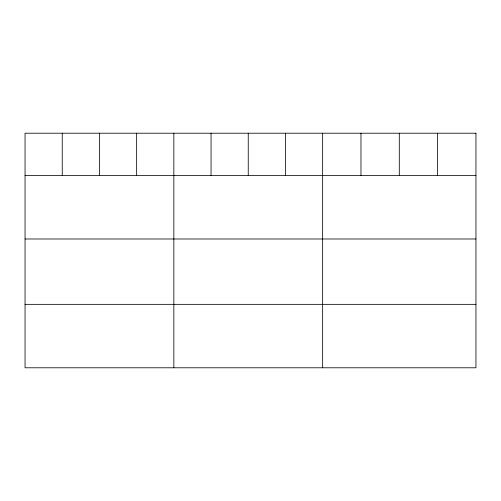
<?xml version="1.0" encoding="UTF-8"?>
<svg xmlns="http://www.w3.org/2000/svg" width="501" height="501" viewBox="0 0 501 501"><rect width="100%" height="100%" fill="white"/><g stroke="black" fill="none" stroke-linecap="round" stroke-linejoin="round"><path stroke-width="0.75" d="M25.05 175.557L475.95 175.557M25.05 238.99L475.95 238.99M25.05 304.345L475.95 304.345M437.623 133.216L437.623 175.557M399.297 133.216L399.297 175.557M360.97 133.216L360.97 175.557M322.644 133.216L322.644 367.784M285.445 133.216L285.445 175.557M248.245 133.216L248.245 175.557M211.046 133.216L211.046 175.557M173.847 133.216L173.847 367.784M136.648 133.216L136.648 175.557M99.449 133.216L99.449 175.557M62.249 133.216L62.249 175.557M475.95 133.216L25.05 133.216L25.05 367.784L475.95 367.784L475.95 133.216"/></g></svg>
